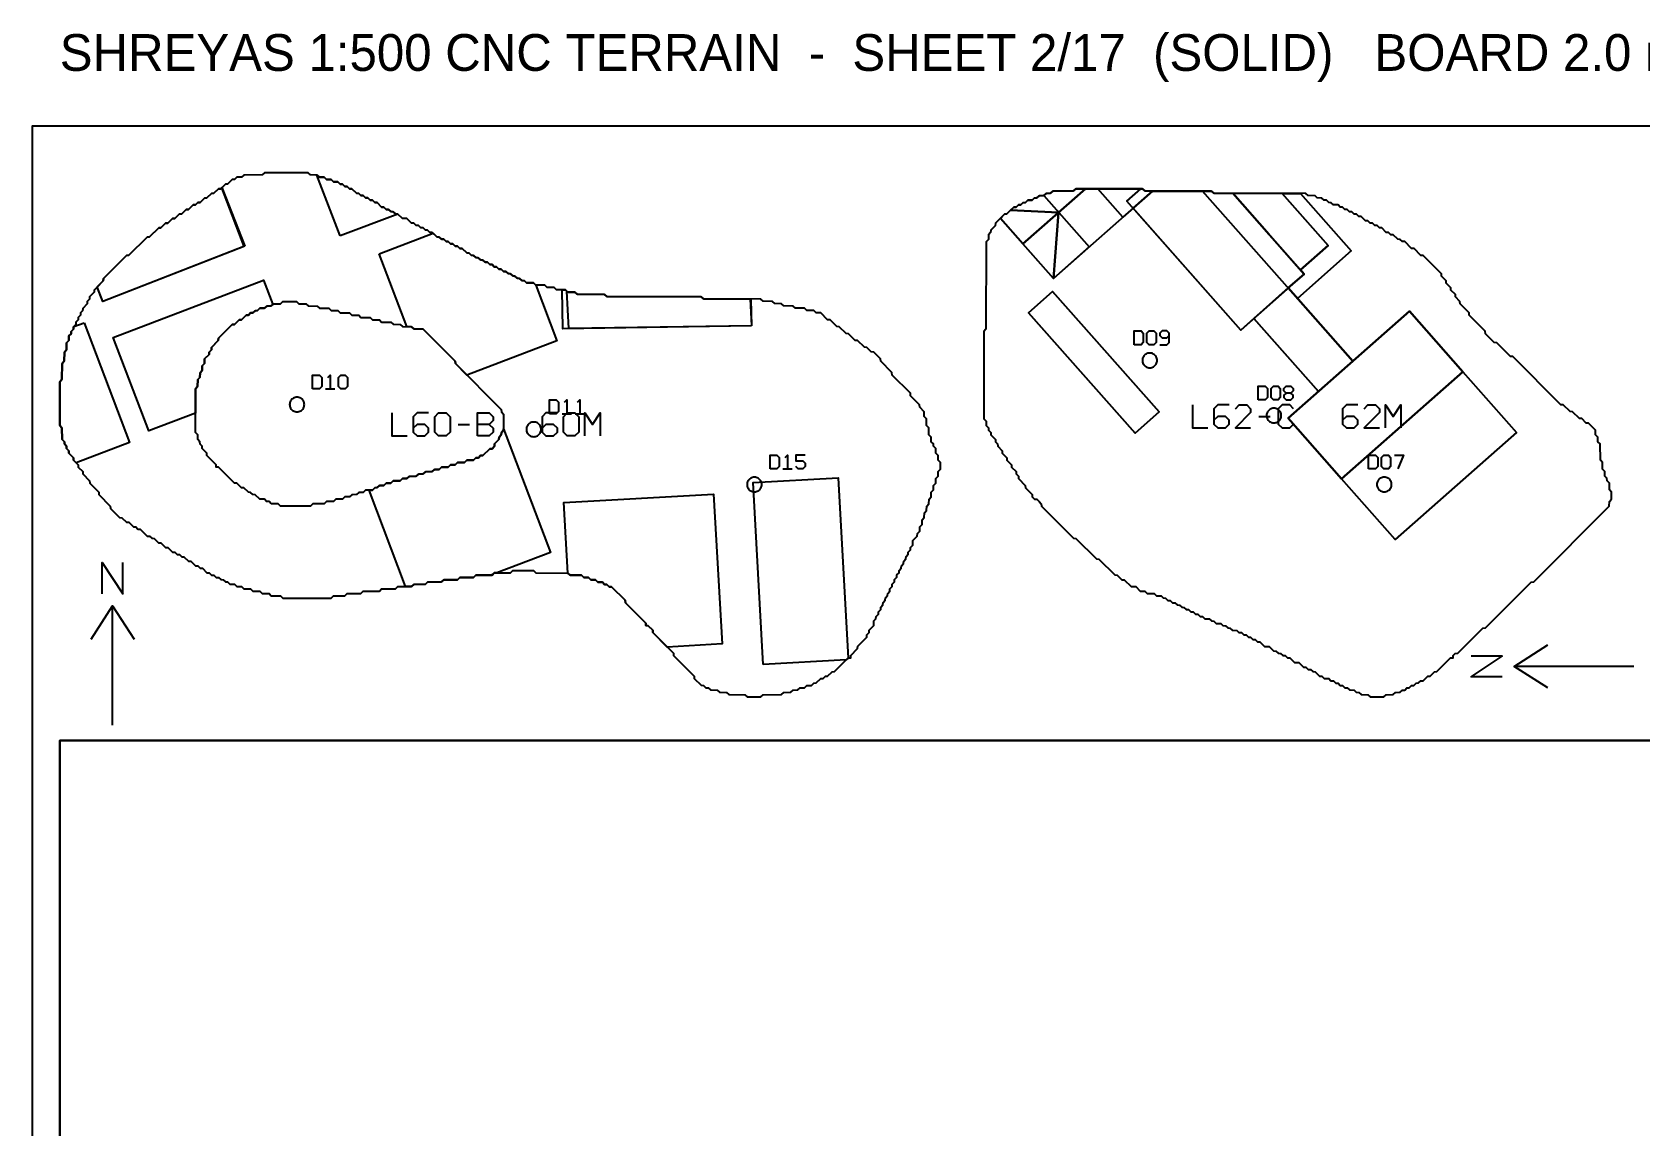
# Model space of a CAD drawing. Header units: millimetres. Extents: x 0 to 1219, y 0 to 1240.
# Drawn here: x 0 to 349.7, y 1001.7 to 1239.6 of the extents above; entities that cross this region are included whole.
import ezdxf

# ---------------------------------------------------------------- set-up
doc = ezdxf.new("R2010")
doc.units = ezdxf.units.MM
for name, color, linetype in [('CUT_DOWEL_3.2', 2, 'Continuous'), ('CUT_OUTER', 1, 'Continuous'), ('CUT_SOCKET_BLDG', 4, 'Continuous'), ('ENGRAVE_BLDG_BOX', 5, 'Continuous'), ('ENGRAVE_BLDG_FOOTPRINT', 8, 'Continuous'), ('ENGRAVE_NEXT', 3, 'Continuous'), ('ENGRAVE_NORTH', 2, 'Continuous'), ('ENGRAVE_TEXT', 2, 'Continuous'), ('NOTES', 7, 'Continuous'), ('SHEET_EDGE', 7, 'Continuous')]:
    doc.layers.add(name, color=color, linetype=linetype)

msp = doc.modelspace()

# ---------------------------------------------------------------- linework, layer by layer
at = {"layer": 'CUT_DOWEL_3.2'}
for points in [[(243.08, 1169.81), (242.87, 1169.79), (242.67, 1169.75), (242.47, 1169.69), (242.28, 1169.59), (242.11, 1169.48), (241.95, 1169.34), (241.81, 1169.18), (241.7, 1169.01), (241.6, 1168.82), (241.54, 1168.62), (241.49, 1168.42), (241.48, 1168.21), (241.49, 1168), (241.54, 1167.79), (241.6, 1167.59), (241.7, 1167.41), (241.81, 1167.23), (241.95, 1167.08), (242.11, 1166.94), (242.28, 1166.82), (242.47, 1166.73), (242.67, 1166.66), (242.87, 1166.62), (243.08, 1166.61), (243.29, 1166.62), (243.5, 1166.66), (243.69, 1166.73), (243.88, 1166.82), (244.06, 1166.94), (244.21, 1167.08), (244.35, 1167.23), (244.47, 1167.41), (244.56, 1167.59), (244.63, 1167.79), (244.67, 1168), (244.68, 1168.21), (244.67, 1168.42), (244.63, 1168.62), (244.56, 1168.82), (244.47, 1169.01), (244.35, 1169.18), (244.21, 1169.34), (244.06, 1169.48), (243.88, 1169.59), (243.69, 1169.69), (243.5, 1169.75), (243.29, 1169.79), (243.08, 1169.81)], [(59.21, 1158.61), (59.19, 1158.82), (59.15, 1159.02), (59.09, 1159.22), (58.99, 1159.41), (58.88, 1159.58), (58.74, 1159.74), (58.58, 1159.88), (58.41, 1159.99), (58.22, 1160.09), (58.02, 1160.15), (57.82, 1160.19), (57.61, 1160.21), (57.4, 1160.19), (57.19, 1160.15), (57, 1160.09), (56.81, 1159.99), (56.63, 1159.88), (56.48, 1159.74), (56.34, 1159.58), (56.22, 1159.41), (56.13, 1159.22), (56.06, 1159.02), (56.02, 1158.82), (56.01, 1158.61), (56.02, 1158.4), (56.06, 1158.19), (56.13, 1158), (56.22, 1157.81), (56.34, 1157.63), (56.48, 1157.48), (56.63, 1157.34), (56.81, 1157.22), (57, 1157.13), (57.19, 1157.06), (57.4, 1157.02), (57.61, 1157.01), (57.82, 1157.02), (58.02, 1157.06), (58.22, 1157.13), (58.41, 1157.22), (58.58, 1157.34), (58.74, 1157.48), (58.88, 1157.63), (58.99, 1157.81), (59.09, 1158), (59.15, 1158.19), (59.19, 1158.4), (59.21, 1158.61)], [(270.08, 1157.81), (269.87, 1157.79), (269.67, 1157.75), (269.47, 1157.69), (269.28, 1157.59), (269.11, 1157.48), (268.95, 1157.34), (268.81, 1157.18), (268.7, 1157.01), (268.6, 1156.82), (268.54, 1156.62), (268.49, 1156.42), (268.48, 1156.21), (268.49, 1156), (268.54, 1155.79), (268.6, 1155.59), (268.7, 1155.41), (268.81, 1155.23), (268.95, 1155.08), (269.11, 1154.94), (269.28, 1154.82), (269.47, 1154.73), (269.67, 1154.66), (269.87, 1154.62), (270.08, 1154.61), (270.29, 1154.62), (270.5, 1154.66), (270.69, 1154.73), (270.88, 1154.82), (271.06, 1154.94), (271.21, 1155.08), (271.35, 1155.23), (271.47, 1155.41), (271.56, 1155.59), (271.63, 1155.79), (271.67, 1156), (271.68, 1156.21), (271.67, 1156.42), (271.63, 1156.62), (271.56, 1156.82), (271.47, 1157.01), (271.35, 1157.18), (271.21, 1157.34), (271.06, 1157.48), (270.88, 1157.59), (270.69, 1157.69), (270.5, 1157.75), (270.29, 1157.79), (270.08, 1157.81)], [(110.7, 1153.2), (110.69, 1153.41), (110.65, 1153.62), (110.58, 1153.81), (110.49, 1154), (110.37, 1154.18), (110.23, 1154.33), (110.07, 1154.47), (109.9, 1154.59), (109.71, 1154.68), (109.51, 1154.75), (109.31, 1154.79), (109.1, 1154.8), (108.89, 1154.79), (108.69, 1154.75), (108.49, 1154.68), (108.3, 1154.59), (108.13, 1154.47), (107.97, 1154.33), (107.83, 1154.18), (107.71, 1154), (107.62, 1153.81), (107.55, 1153.62), (107.51, 1153.41), (107.5, 1153.2), (107.51, 1152.99), (107.55, 1152.79), (107.62, 1152.59), (107.71, 1152.4), (107.83, 1152.23), (107.97, 1152.07), (108.13, 1151.93), (108.3, 1151.82), (108.49, 1151.72), (108.69, 1151.66), (108.89, 1151.62), (109.1, 1151.6), (109.31, 1151.62), (109.51, 1151.66), (109.71, 1151.72), (109.9, 1151.82), (110.07, 1151.93), (110.23, 1152.07), (110.37, 1152.23), (110.49, 1152.4), (110.58, 1152.59), (110.65, 1152.79), (110.69, 1152.99), (110.7, 1153.2)], [(158.7, 1141.2), (158.69, 1141.41), (158.65, 1141.62), (158.58, 1141.81), (158.49, 1142), (158.37, 1142.18), (158.23, 1142.33), (158.07, 1142.47), (157.9, 1142.59), (157.71, 1142.68), (157.51, 1142.75), (157.31, 1142.79), (157.1, 1142.8), (156.89, 1142.79), (156.69, 1142.75), (156.49, 1142.68), (156.3, 1142.59), (156.13, 1142.47), (155.97, 1142.33), (155.83, 1142.18), (155.71, 1142), (155.62, 1141.81), (155.55, 1141.62), (155.51, 1141.41), (155.5, 1141.2), (155.51, 1140.99), (155.55, 1140.79), (155.62, 1140.59), (155.71, 1140.4), (155.83, 1140.23), (155.97, 1140.07), (156.13, 1139.93), (156.3, 1139.82), (156.49, 1139.72), (156.69, 1139.66), (156.89, 1139.62), (157.1, 1139.6), (157.31, 1139.62), (157.51, 1139.66), (157.71, 1139.72), (157.9, 1139.82), (158.07, 1139.93), (158.23, 1140.07), (158.37, 1140.23), (158.49, 1140.4), (158.58, 1140.59), (158.65, 1140.79), (158.69, 1140.99), (158.7, 1141.2)], [(294.08, 1142.81), (293.87, 1142.79), (293.67, 1142.75), (293.47, 1142.69), (293.28, 1142.59), (293.11, 1142.48), (292.95, 1142.34), (292.81, 1142.18), (292.7, 1142.01), (292.6, 1141.82), (292.54, 1141.62), (292.49, 1141.42), (292.48, 1141.21), (292.49, 1141), (292.54, 1140.79), (292.6, 1140.59), (292.7, 1140.41), (292.81, 1140.23), (292.95, 1140.08), (293.11, 1139.94), (293.28, 1139.82), (293.47, 1139.73), (293.67, 1139.66), (293.87, 1139.62), (294.08, 1139.61), (294.29, 1139.62), (294.5, 1139.66), (294.69, 1139.73), (294.88, 1139.82), (295.06, 1139.94), (295.21, 1140.08), (295.35, 1140.23), (295.47, 1140.41), (295.56, 1140.59), (295.63, 1140.79), (295.67, 1141), (295.68, 1141.21), (295.67, 1141.42), (295.63, 1141.62), (295.56, 1141.82), (295.47, 1142.01), (295.35, 1142.18), (295.21, 1142.34), (295.06, 1142.48), (294.88, 1142.59), (294.69, 1142.69), (294.5, 1142.75), (294.29, 1142.79), (294.08, 1142.81)]]:
    msp.add_lwpolyline(points, close=True, dxfattribs=at)
at = {"layer": 'CUT_OUTER'}
for points in [[(155.52, 1095), (158.52, 1095), (159.02, 1095.47), (163.02, 1095.5), (163.52, 1095.97), (165.02, 1096), (165.52, 1096.47), (166.52, 1096.5), (167.02, 1096.97), (168.02, 1097), (168.52, 1097.47), (169.52, 1097.5), (170.02, 1097.98), (170.56, 1098.02), (171.52, 1098.97), (172.02, 1098.99), (172.52, 1099.48), (173.02, 1099.49), (174.02, 1100.47), (174.52, 1100.49), (177.52, 1103.47), (178.05, 1103.52), (178.07, 1104.02), (179.55, 1105.52), (179.58, 1106.02), (181.52, 1107.98), (181.57, 1108.52), (182.05, 1109.02), (182.07, 1109.52), (183.05, 1110.52), (183.08, 1111.52), (183.52, 1111.97), (183.58, 1112.52), (184.06, 1113.02), (184.08, 1113.52), (184.56, 1114.02), (184.58, 1114.52), (185.06, 1115.02), (185.08, 1115.52), (185.56, 1116.02), (185.58, 1116.52), (186.06, 1117.02), (186.08, 1117.52), (186.56, 1118.02), (186.58, 1118.52), (187.06, 1119.02), (187.08, 1119.52), (187.56, 1120.02), (187.58, 1120.52), (188.05, 1121.02), (188.07, 1121.52), (188.55, 1122.02), (188.57, 1122.52), (189.05, 1123.02), (189.07, 1123.52), (189.55, 1124.02), (189.57, 1124.52), (190.05, 1125.02), (190.07, 1125.52), (190.55, 1126.02), (190.57, 1126.52), (191.05, 1127.02), (191.07, 1127.52), (191.55, 1128.02), (191.58, 1129.02), (192.52, 1129.98), (192.56, 1130.52), (193.05, 1131.02), (193.07, 1132.02), (193.55, 1132.52), (193.57, 1133.52), (194.05, 1134.02), (194.07, 1135.02), (194.55, 1135.52), (194.57, 1136.52), (195.05, 1137.02), (195.07, 1138.02), (195.54, 1138.52), (195.56, 1139.52), (196.04, 1140.02), (196.06, 1141.02), (196.54, 1141.52), (196.56, 1142.52), (197.04, 1143.02), (197.05, 1144.02), (197.54, 1144.52), (197.54, 1146.02), (197.05, 1146.52), (197.04, 1147.52), (196.56, 1148.02), (196.54, 1149.02), (196.06, 1149.52), (196.02, 1150.06), (195.56, 1150.52), (195.54, 1151.52), (195.06, 1152.02), (195.04, 1153.52), (194.56, 1154.02), (194.54, 1155.52), (194.05, 1156.02), (194.04, 1157.02), (193.05, 1158.02), (193.02, 1158.55), (191.06, 1160.52), (191.02, 1161.05), (187.06, 1165.02), (187.02, 1165.55), (184.56, 1168.02), (184.54, 1168.52), (183.05, 1170.02), (182.52, 1170.06), (181.52, 1171.04), (181.02, 1171.06), (179.55, 1172.52), (179.02, 1172.56), (177.55, 1174.02), (177.02, 1174.06), (175.55, 1175.52), (175.02, 1175.56), (173.55, 1177.02), (173.02, 1177.06), (171.52, 1178.54), (170.52, 1178.55), (170.02, 1179.04), (168.52, 1179.06), (168.02, 1179.54), (166.02, 1179.56), (165.52, 1180.04), (163.52, 1180.07), (163.02, 1180.54), (161.52, 1180.56), (161.02, 1181.04), (159.02, 1181.06), (158.52, 1181.54), (146.02, 1181.58), (145.52, 1182.05), (125.02, 1182.08), (124.52, 1182.55), (118.52, 1182.59), (118.02, 1183.05), (116.52, 1183.08), (116.02, 1183.55), (114.02, 1183.59), (113.52, 1184.05), (112.02, 1184.08), (111.52, 1184.55), (109.52, 1184.59), (109.02, 1185.06), (107.52, 1185.1), (107.1, 1185.52), (106.52, 1185.59), (106.02, 1186.06), (105.52, 1186.08), (105.02, 1186.56), (104.52, 1186.58), (104.02, 1187.06), (103.52, 1187.08), (103.02, 1187.56), (102.52, 1187.58), (102.02, 1188.06), (101.52, 1188.08), (101.02, 1188.56), (100.52, 1188.58), (100.02, 1189.05), (99.52, 1189.07), (99.02, 1189.55), (98.52, 1189.57), (98.02, 1190.05), (97.52, 1190.07), (97.02, 1190.55), (96.52, 1190.57), (96.02, 1191.05), (95.52, 1191.07), (95.02, 1191.56), (94.52, 1191.58), (93.52, 1192.55), (93.02, 1192.57), (92.52, 1193.05), (92.02, 1193.07), (91.52, 1193.55), (91.02, 1193.57), (90.52, 1194.05), (90.02, 1194.07), (89.52, 1194.55), (89.02, 1194.57), (88.52, 1195.05), (88.02, 1195.07), (87.02, 1196.05), (86.52, 1196.07), (86.02, 1196.55), (85.52, 1196.57), (85.02, 1197.05), (84.52, 1197.07), (84.02, 1197.55), (83.52, 1197.57), (83.02, 1198.05), (82.52, 1198.07), (81.52, 1199.05), (80.52, 1199.08), (79.52, 1200.05), (79.02, 1200.07), (78.52, 1200.55), (78.02, 1200.57), (77.52, 1201.05), (77.02, 1201.07), (76.52, 1201.55), (76.02, 1201.57), (75.02, 1202.55), (74.52, 1202.56), (74.02, 1203.05), (73.52, 1203.07), (73.02, 1203.55), (72.52, 1203.57), (72.02, 1204.05), (71.52, 1204.07), (71.02, 1204.55), (70.52, 1204.57), (69.52, 1205.55), (69.02, 1205.56), (68.52, 1206.05), (68.02, 1206.06), (67.52, 1206.54), (67.02, 1206.56), (66.52, 1207.04), (65.52, 1207.06), (65.02, 1207.54), (64.02, 1207.56), (63.52, 1208.04), (62.52, 1208.06), (62.02, 1208.54), (60.52, 1208.56), (60.02, 1209.04), (50.52, 1209.04), (50.02, 1208.56), (46.02, 1208.54), (45.52, 1208.06), (44.52, 1208.04), (44.02, 1207.55), (43.52, 1207.54), (42.52, 1206.56), (42.02, 1206.55), (41.02, 1205.56), (40.52, 1205.55), (39.52, 1204.57), (39.02, 1204.55), (38.02, 1203.57), (37.48, 1203.52), (36.52, 1202.57), (36.02, 1202.55), (35.52, 1202.07), (35.02, 1202.05), (34.02, 1201.07), (33.52, 1201.05), (32.52, 1200.07), (31.98, 1200.02), (31.02, 1199.07), (30.52, 1199.05), (29.52, 1198.07), (29.02, 1198.05), (28.02, 1197.07), (27.52, 1197.05), (25.52, 1195.07), (24.99, 1195.02), (21.02, 1191.07), (20.49, 1191.02), (15.52, 1186.05), (15.48, 1185.52), (13.5, 1183.52), (13.48, 1183.02), (12.5, 1182.02), (12.48, 1181.52), (12, 1181.02), (11.98, 1180.52), (11, 1179.52), (10.98, 1179.02), (10.5, 1178.52), (10.48, 1178.02), (10.02, 1177.56), (9.98, 1177.02), (9.5, 1176.52), (9.48, 1176.02), (9, 1175.52), (8.98, 1175.02), (8.5, 1174.52), (8.49, 1174.02), (8, 1173.52), (7.98, 1172.52), (7.5, 1172.02), (7.48, 1170.52), (7, 1170.02), (6.98, 1168.02), (6.5, 1167.52), (6.48, 1164.02), (6, 1163.52), (6, 1159.02), (6.01, 1154.02), (6.49, 1153.52), (6.51, 1151.02), (7, 1150.52), (7, 1150.02), (7.49, 1149.52), (7.5, 1149.02), (7.99, 1148.52), (8, 1148.02), (8.99, 1147.02), (9, 1146.52), (9.99, 1145.52), (10.02, 1144.99), (10.99, 1144.02), (11, 1143.52), (12.49, 1142.02), (12.52, 1141.5), (14.49, 1139.52), (14.52, 1139), (16.99, 1136.52), (17.02, 1136), (19, 1134.02), (19.52, 1133.99), (20.52, 1133), (21.02, 1132.99), (22.02, 1132), (22.52, 1131.99), (23.02, 1131.5), (23.52, 1131.49), (25.02, 1130), (25.52, 1129.99), (26.02, 1129.5), (26.52, 1129.49), (27.5, 1128.52), (28.02, 1128.49), (29.02, 1127.5), (29.52, 1127.49), (30.52, 1126.5), (31.02, 1126.49), (31.52, 1126), (32.02, 1125.99), (32.52, 1125.5), (33.02, 1125.49), (34, 1124.52), (34.52, 1124.49), (35.52, 1123.5), (36.02, 1123.49), (36.52, 1123), (37.02, 1122.99), (38.02, 1122.01), (38.52, 1121.99), (39.02, 1121.5), (39.52, 1121.49), (40.02, 1121), (40.52, 1120.99), (41.02, 1120.51), (41.52, 1120.5), (42.02, 1120.01), (42.52, 1120), (43.02, 1119.51), (44.02, 1119.49), (44.52, 1119.01), (45.52, 1118.99), (46.02, 1118.51), (47.52, 1118.49), (48.02, 1118.01), (49.52, 1117.99), (50.02, 1117.51), (51.52, 1117.49), (52.02, 1117.01), (54.02, 1116.99), (54.52, 1116.51), (65.02, 1116.51), (65.52, 1116.99), (68.02, 1117.01), (68.52, 1117.49), (71.52, 1117.5), (72.02, 1117.99), (75.52, 1118), (76.02, 1118.49), (79.02, 1118.5), (79.52, 1118.98), (82.52, 1119), (83.02, 1119.48), (85.52, 1119.5), (86.02, 1119.98), (89.02, 1120), (89.52, 1120.48), (92.52, 1120.5), (93.02, 1120.98), (96.02, 1121), (96.52, 1121.48), (100.02, 1121.5), (100.52, 1121.97), (104.02, 1122), (104.52, 1122.47), (109.02, 1122.46), (109.52, 1122), (116.52, 1121.95), (117.02, 1121.49), (119.52, 1121.45), (120.02, 1120.98), (121.02, 1120.95), (121.52, 1120.48), (122.52, 1120.45), (123.02, 1119.98), (124.02, 1119.94), (124.52, 1119.47), (125.02, 1119.44), (125.52, 1118.97), (126.02, 1118.93), (128.95, 1116.02), (129.02, 1115.48), (133.47, 1111.02), (133.49, 1110.52), (134.02, 1110.47), (134.97, 1109.52), (135.02, 1108.98), (139.48, 1104.52), (139.52, 1103.99), (143.98, 1099.52), (144, 1099.02), (145.5, 1097.52), (146.02, 1097.49), (146.52, 1097), (147.02, 1096.99), (147.52, 1096.51), (149.02, 1096.49), (149.52, 1096), (151.02, 1095.98), (151.52, 1095.5), (155.02, 1095.48), (155.52, 1095)], [(343.55, 1138.02), (343.55, 1139.52), (343.08, 1140.02), (343.06, 1141.52), (342.58, 1142.02), (342.53, 1142.57), (342.08, 1143.02), (342.06, 1144.02), (341.59, 1144.52), (341.56, 1146.02), (341.09, 1146.52), (341.05, 1150.02), (340.57, 1150.52), (340.55, 1151.52), (340.07, 1152.02), (340.03, 1153.04), (338.53, 1154.54), (338.03, 1154.55), (337.03, 1155.54), (336.53, 1155.56), (335.03, 1157.04), (334.53, 1157.06), (333.03, 1158.55), (332.53, 1158.57), (322.07, 1169.02), (321.53, 1169.07), (318.57, 1172.02), (318.03, 1172.07), (316.09, 1174.02), (316.03, 1174.55), (312.58, 1178.02), (312.53, 1178.55), (310.58, 1180.52), (310.56, 1181.02), (309.58, 1182.02), (309.56, 1182.52), (308.58, 1183.52), (308.56, 1184.02), (307.57, 1185.02), (307.56, 1185.52), (306.57, 1186.52), (306.53, 1187.04), (302.56, 1191.02), (302.03, 1191.05), (300.56, 1192.52), (300.03, 1192.55), (298.53, 1194.04), (298.03, 1194.05), (297.53, 1194.54), (297.03, 1194.55), (296.06, 1195.52), (295.53, 1195.55), (295.03, 1196.04), (294.53, 1196.05), (293.53, 1197.04), (293.03, 1197.05), (292.53, 1197.54), (292.03, 1197.55), (291.53, 1198.04), (291.03, 1198.05), (290.53, 1198.54), (290.03, 1198.55), (289.03, 1199.54), (288.53, 1199.55), (288.03, 1200.04), (287.53, 1200.05), (287.03, 1200.54), (286.53, 1200.55), (286.03, 1201.04), (285.53, 1201.05), (285.03, 1201.54), (284.53, 1201.55), (284.03, 1202.03), (283.03, 1202.05), (282.57, 1202.52), (282.03, 1202.55), (281.53, 1203.04), (281.03, 1203.05), (280.53, 1203.53), (279.53, 1203.55), (279.03, 1204.03), (277.53, 1204.05), (277.03, 1204.53), (257.03, 1204.56), (256.53, 1205.04), (242.03, 1205.07), (241.53, 1205.54), (227.03, 1205.54), (226.53, 1205.07), (222.03, 1205.04), (221.53, 1204.57), (220.53, 1204.54), (220.03, 1204.07), (219.03, 1204.04), (218.53, 1203.57), (217.97, 1203.52), (217.53, 1203.08), (216.53, 1203.05), (216.03, 1202.57), (215.48, 1202.52), (215.03, 1202.07), (214.53, 1202.05), (214.03, 1201.57), (213.53, 1201.55), (212.03, 1200.08), (211.49, 1200.02), (209.53, 1198.06), (209.47, 1197.52), (208.53, 1196.56), (208.48, 1196.02), (208, 1195.52), (207.98, 1194.52), (207.5, 1194.02), (207.46, 1175.02), (207, 1174.52), (207.02, 1155.52), (207.5, 1155.02), (207.52, 1154.02), (208.01, 1153.52), (208.02, 1153.02), (208.5, 1152.52), (208.53, 1151.99), (209.5, 1151.02), (209.51, 1150.52), (210, 1150.02), (210.02, 1149.52), (211, 1148.52), (211.01, 1148.02), (212, 1147.02), (212.01, 1146.52), (213, 1145.52), (213.03, 1144.99), (214, 1144.02), (214.01, 1143.52), (214.51, 1143.02), (214.52, 1142.52), (216, 1141.02), (216.03, 1140.5), (217.5, 1139.02), (217.52, 1138.52), (218.03, 1138), (218.53, 1137.99), (219, 1137.52), (219.5, 1137.02), (219.53, 1136.5), (226.51, 1129.52), (227.03, 1129.49), (231.51, 1125.02), (232.03, 1124.99), (235.51, 1121.52), (236.03, 1121.49), (237.03, 1120.5), (237.53, 1120.49), (239.03, 1119), (240.03, 1118.98), (241.03, 1118), (242.03, 1117.99), (242.53, 1117.5), (244.03, 1117.48), (244.53, 1117), (245.53, 1116.98), (245.99, 1116.52), (246.53, 1116.48), (247.03, 1115.99), (247.53, 1115.98), (248.03, 1115.49), (248.53, 1115.48), (249.03, 1114.99), (249.53, 1114.98), (250.03, 1114.49), (250.53, 1114.48), (251.03, 1113.99), (251.53, 1113.98), (252.03, 1113.49), (252.53, 1113.48), (253.03, 1112.99), (253.53, 1112.98), (254.03, 1112.49), (254.53, 1112.48), (255.03, 1111.99), (256.03, 1111.97), (256.49, 1111.52), (257.03, 1111.48), (257.53, 1110.99), (258.53, 1110.97), (258.99, 1110.52), (259.53, 1110.47), (260.03, 1109.99), (260.53, 1109.97), (261.03, 1109.49), (262.03, 1109.47), (262.48, 1109.02), (263.03, 1108.97), (263.53, 1108.49), (264.03, 1108.47), (264.53, 1107.99), (265.03, 1107.97), (265.53, 1107.49), (266.03, 1107.47), (266.53, 1106.99), (267.03, 1106.97), (268.03, 1105.99), (269.03, 1105.96), (270.03, 1104.99), (270.53, 1104.97), (271.03, 1104.49), (271.53, 1104.47), (272.03, 1103.99), (272.53, 1103.97), (273.03, 1103.49), (273.53, 1103.47), (274.53, 1102.49), (275.53, 1102.46), (276.53, 1101.49), (277.03, 1101.47), (277.53, 1100.99), (278.03, 1100.97), (278.53, 1100.49), (279.03, 1100.47), (280.03, 1099.49), (280.53, 1099.48), (281.03, 1098.99), (282.03, 1098.97), (282.49, 1098.52), (283.03, 1098.47), (283.53, 1097.99), (284.03, 1097.98), (284.53, 1097.49), (285.03, 1097.48), (285.53, 1096.99), (286.03, 1096.98), (286.53, 1096.5), (287.53, 1096.48), (287.99, 1096.02), (288.53, 1095.98), (289.03, 1095.5), (290.53, 1095.48), (291.03, 1095), (294.03, 1095), (294.53, 1095.48), (296.03, 1095.5), (296.53, 1095.98), (297.53, 1096), (298.03, 1096.48), (298.53, 1096.49), (299.03, 1096.98), (299.53, 1096.99), (300.03, 1097.48), (300.53, 1097.49), (301.03, 1097.98), (301.57, 1098.02), (302.03, 1098.48), (302.53, 1098.49), (303.53, 1099.47), (304.07, 1099.52), (305.03, 1100.47), (305.53, 1100.49), (308.53, 1103.46), (309.07, 1103.52), (309.1, 1104.02), (309.53, 1104.45), (310.08, 1104.52), (315.53, 1109.95), (316.08, 1110.02), (326.03, 1119.94), (326.59, 1120.02), (343.03, 1136.48), (343.07, 1137.52), (343.55, 1138.02)], [(6, 6), (1205.5, 6), (1205.5, 1085.5), (6, 1085.51), (6, 6)]]:
    msp.add_lwpolyline(points, close=True, dxfattribs=at)
at = {"layer": 'CUT_SOCKET_BLDG'}
for points in [[(245.13, 1157), (221.96, 1183.22), (216.71, 1178.59), (239.89, 1152.36), (245.13, 1157)], [(287.25, 1168.06), (273.22, 1183.96), (265.72, 1177.34), (279.75, 1161.45), (287.25, 1168.06)], [(299.55, 1178.92), (273.16, 1155.62), (284.8, 1142.43), (311.19, 1165.72), (299.55, 1178.92)]]:
    msp.add_lwpolyline(points, close=True, dxfattribs=at)
at = {"layer": 'ENGRAVE_BLDG_BOX'}
for points in [[(66.97, 1195.29), (61.95, 1208.54), (62.02, 1208.54), (62.52, 1208.06), (63.52, 1208.04), (64.02, 1207.56), (65.02, 1207.54), (65.52, 1207.06), (66.52, 1207.04), (67.02, 1206.56), (67.52, 1206.54), (68.02, 1206.06), (68.52, 1206.05), (69.02, 1205.56), (69.52, 1205.55), (70.52, 1204.57), (71.02, 1204.55), (71.52, 1204.07), (72.02, 1204.05), (72.52, 1203.57), (73.02, 1203.55), (73.52, 1203.07), (74.02, 1203.05), (74.52, 1202.56), (75.02, 1202.55), (76.02, 1201.57), (76.52, 1201.55), (77.02, 1201.07), (77.52, 1201.05), (78.02, 1200.57), (78.52, 1200.55), (79.02, 1200.07), (79.52, 1200.05), (79.53, 1200.05), (66.97, 1195.29)], [(46.25, 1193.08), (15.37, 1181), (14.13, 1184.16), (15.48, 1185.52), (15.52, 1186.05), (20.49, 1191.02), (21.02, 1191.07), (24.99, 1195.02), (25.52, 1195.07), (27.52, 1197.05), (28.02, 1197.07), (29.02, 1198.05), (29.52, 1198.07), (30.52, 1199.05), (31.02, 1199.07), (31.98, 1200.02), (32.52, 1200.07), (33.52, 1201.05), (34.02, 1201.07), (35.02, 1202.05), (35.52, 1202.07), (36.02, 1202.55), (36.52, 1202.57), (37.48, 1203.52), (38.02, 1203.57), (39.02, 1204.55), (39.52, 1204.57), (40.52, 1205.55), (41.02, 1205.56), (41.27, 1205.81), (46.25, 1193.08)], [(215.51, 1193.54), (210.59, 1199.11), (211.49, 1200.02), (212.03, 1200.08), (213.53, 1201.55), (214.03, 1201.57), (214.53, 1202.05), (215.03, 1202.07), (215.48, 1202.52), (216.03, 1202.57), (216.53, 1203.05), (217.53, 1203.08), (217.97, 1203.52), (218.53, 1203.57), (219.03, 1204.04), (220.03, 1204.07), (220.53, 1204.54), (221.53, 1204.57), (222.03, 1205.04), (226.53, 1205.07), (227.03, 1205.54), (229.09, 1205.54), (215.51, 1193.54)], [(229.89, 1192.9), (222.13, 1186.05), (210.59, 1199.11), (211.49, 1200.02), (212.03, 1200.08), (213.53, 1201.55), (214.03, 1201.57), (214.53, 1202.05), (215.03, 1202.07), (215.48, 1202.52), (216.03, 1202.57), (216.53, 1203.05), (217.53, 1203.08), (217.97, 1203.52), (218.53, 1203.57), (219.03, 1204.04), (220.02, 1204.07), (229.89, 1192.9)], [(222.13, 1186.05), (215.51, 1193.54), (229.09, 1205.54), (241.53, 1205.54), (242.03, 1205.07), (243.65, 1205.06), (222.13, 1186.05)], [(237.23, 1199.39), (231.8, 1205.54), (241.53, 1205.54), (242.03, 1205.07), (243.65, 1205.06), (237.23, 1199.39)], [(276.67, 1187), (262.88, 1174.82), (238.12, 1202.84), (241.17, 1205.54), (241.53, 1205.54), (242.03, 1205.07), (256.53, 1205.04), (257.03, 1204.56), (261.16, 1204.56), (276.67, 1187)], [(286.9, 1192.04), (275.21, 1181.71), (254.59, 1205.04), (256.53, 1205.04), (257.03, 1204.56), (275.86, 1204.53), (286.9, 1192.04)], [(281.87, 1193.2), (275.87, 1187.9), (261.16, 1204.56), (271.85, 1204.54), (281.87, 1193.2)], [(75.5, 1191.42), (87.22, 1195.86), (88.02, 1195.07), (88.52, 1195.05), (89.02, 1194.57), (89.52, 1194.55), (90.02, 1194.07), (90.52, 1194.05), (91.02, 1193.57), (91.52, 1193.55), (92.02, 1193.07), (92.52, 1193.05), (93.02, 1192.57), (93.52, 1192.55), (94.52, 1191.58), (95.02, 1191.56), (95.52, 1191.07), (96.02, 1191.05), (96.52, 1190.57), (97.02, 1190.55), (97.52, 1190.07), (98.02, 1190.05), (98.52, 1189.57), (99.02, 1189.55), (99.52, 1189.07), (100.02, 1189.05), (100.52, 1188.58), (101.02, 1188.56), (101.52, 1188.08), (102.02, 1188.06), (102.52, 1187.58), (103.02, 1187.56), (103.52, 1187.08), (104.02, 1187.06), (104.52, 1186.58), (105.02, 1186.56), (105.52, 1186.08), (106.02, 1186.06), (106.52, 1185.59), (107.1, 1185.52), (107.52, 1185.1), (109.02, 1185.06), (109.52, 1184.59), (109.54, 1184.59), (114.14, 1172.43), (94.56, 1165.02), (92.06, 1167.52), (92.02, 1168.05), (85.02, 1175.03), (83.02, 1175.05), (82.52, 1175.54), (81.51, 1175.55), (75.5, 1191.42)], [(25.35, 1152.85), (17.59, 1173.22), (50.34, 1185.69), (52.36, 1180.38), (52.02, 1180.05), (51.02, 1180.04), (50.52, 1179.55), (49.52, 1179.54), (49.02, 1179.05), (48.49, 1179.02), (48.02, 1178.55), (47.52, 1178.54), (47.02, 1178.05), (46.52, 1178.04), (45.52, 1177.05), (45, 1177.02), (44.02, 1176.05), (43.5, 1176.02), (40.52, 1173.05), (40.49, 1172.52), (39, 1171.02), (38.99, 1170.52), (38.5, 1170.02), (38.49, 1169.52), (37.51, 1168.52), (37.49, 1167.52), (37.01, 1167.02), (36.99, 1166.02), (36.51, 1165.52), (36.49, 1164.52), (36.01, 1164.02), (35.99, 1162.52), (35.51, 1162.02), (35.51, 1156.72), (25.35, 1152.85)], [(156.44, 1175.75), (115.44, 1175.1), (115.3, 1183.56), (116.02, 1183.55), (116.52, 1183.08), (118.02, 1183.05), (118.52, 1182.59), (124.52, 1182.55), (125.02, 1182.08), (145.52, 1182.05), (146.02, 1181.58), (156.34, 1181.55), (156.44, 1175.75)], [(239.89, 1152.36), (216.71, 1178.59), (221.96, 1183.22), (245.13, 1157), (239.89, 1152.36)], [(279.75, 1161.45), (265.72, 1177.34), (273.22, 1183.96), (287.25, 1168.06), (279.75, 1161.45)], [(311.19, 1165.72), (284.8, 1142.43), (273.16, 1155.62), (299.55, 1178.92), (311.19, 1165.72)], [(11.28, 1176.41), (21.16, 1150.34), (9.57, 1145.95), (9, 1146.52), (8.99, 1147.02), (8, 1148.02), (7.99, 1148.52), (7.5, 1149.02), (7.49, 1149.52), (7, 1150.02), (7, 1150.52), (6.51, 1151.02), (6.49, 1153.52), (6.01, 1154.02), (6, 1159.02), (6, 1163.52), (6.48, 1164.02), (6.5, 1167.52), (6.98, 1168.02), (7, 1170.02), (7.48, 1170.52), (7.5, 1172.02), (7.98, 1172.52), (8, 1173.52), (8.49, 1174.02), (8.5, 1174.52), (8.98, 1175.02), (9, 1175.52), (9.04, 1175.56), (11.28, 1176.41)], [(322.84, 1152.53), (296.45, 1129.23), (284.8, 1142.43), (311.19, 1165.72), (322.84, 1152.53)], [(99.82, 1121.5), (96.52, 1121.48), (96.02, 1121), (93.02, 1120.98), (92.52, 1120.5), (89.52, 1120.48), (89.02, 1120), (86.02, 1119.98), (85.52, 1119.5), (83.02, 1119.48), (82.52, 1119), (81.24, 1119), (73.29, 1139.99), (74.02, 1140), (74.52, 1140.49), (75.06, 1140.52), (75.52, 1140.98), (76.52, 1141), (77.02, 1141.48), (78.02, 1141.5), (78.52, 1141.98), (80.02, 1142), (80.52, 1142.48), (81.52, 1142.5), (82.02, 1142.98), (83.52, 1143), (84.02, 1143.48), (85.02, 1143.5), (85.52, 1143.98), (87.02, 1144), (87.52, 1144.48), (88.52, 1144.5), (89.02, 1144.98), (90.52, 1145), (91.02, 1145.48), (92.02, 1145.5), (92.52, 1145.98), (94.02, 1146), (94.52, 1146.49), (96.02, 1146.51), (96.52, 1146.99), (97.05, 1147.02), (97.52, 1147.49), (98.02, 1147.5), (99.52, 1148.99), (100.02, 1149), (100.54, 1149.52), (100.55, 1150.02), (101.54, 1151.02), (101.55, 1151.52), (102.02, 1152), (102.05, 1152.52), (102.54, 1153.02), (102.54, 1153.31), (112.73, 1126.38), (101.09, 1121.98), (100.52, 1121.97), (100.15, 1121.62), (99.82, 1121.5)], [(159.03, 1102.03), (156.83, 1141.66), (175.31, 1142.69), (177.49, 1103.44), (177.08, 1103.04), (159.03, 1102.03)], [(115.62, 1137.31), (148.23, 1139.12), (150.05, 1106.51), (138.15, 1105.85), (135.02, 1108.98), (134.97, 1109.52), (134.02, 1110.47), (133.49, 1110.52), (133.47, 1111.02), (129.02, 1115.48), (128.95, 1116.02), (126.02, 1118.93), (125.52, 1118.97), (125.02, 1119.44), (124.52, 1119.47), (124.02, 1119.94), (123.02, 1119.98), (122.52, 1120.45), (121.52, 1120.48), (121.02, 1120.95), (120.02, 1120.98), (119.52, 1121.45), (117.02, 1121.49), (116.52, 1121.95), (116.48, 1121.95), (115.62, 1137.31)]]:
    msp.add_lwpolyline(points, close=True, dxfattribs=at)
at = {"layer": 'ENGRAVE_BLDG_FOOTPRINT'}
for points in [[(66.97, 1195.29), (61.95, 1208.54), (62.02, 1208.54), (62.52, 1208.06), (63.52, 1208.04), (64.02, 1207.56), (65.02, 1207.54), (65.52, 1207.06), (66.52, 1207.04), (67.02, 1206.56), (67.52, 1206.54), (68.02, 1206.06), (68.52, 1206.05), (69.02, 1205.56), (69.52, 1205.55), (70.52, 1204.57), (71.02, 1204.55), (71.52, 1204.07), (72.02, 1204.05), (72.52, 1203.57), (73.02, 1203.55), (73.52, 1203.07), (74.02, 1203.05), (74.52, 1202.56), (75.02, 1202.55), (76.02, 1201.57), (76.52, 1201.55), (77.02, 1201.07), (77.52, 1201.05), (78.02, 1200.57), (78.52, 1200.55), (79.02, 1200.07), (79.52, 1200.05), (79.53, 1200.05), (66.97, 1195.29)], [(46.01, 1192.99), (15.37, 1181), (14.16, 1184.19), (15.48, 1185.52), (15.52, 1186.05), (20.49, 1191.02), (21.02, 1191.07), (24.99, 1195.02), (25.52, 1195.07), (27.52, 1197.05), (28.02, 1197.07), (29.02, 1198.05), (29.52, 1198.07), (30.52, 1199.05), (31.02, 1199.07), (31.98, 1200.02), (32.52, 1200.07), (33.52, 1201.05), (34.02, 1201.07), (35.02, 1202.05), (35.52, 1202.07), (36.02, 1202.55), (36.52, 1202.57), (37.48, 1203.52), (38.02, 1203.57), (39.02, 1204.55), (39.52, 1204.57), (40.52, 1205.55), (41.02, 1205.56), (41.19, 1205.73), (46.01, 1192.99)], [(223.27, 1200.39), (212.83, 1200.86), (213.53, 1201.55), (214.03, 1201.57), (214.53, 1202.05), (215.03, 1202.07), (215.48, 1202.52), (216.03, 1202.57), (216.53, 1203.05), (217.53, 1203.08), (217.97, 1203.52), (218.53, 1203.57), (219.03, 1204.04), (220.03, 1204.07), (220.53, 1204.54), (221.53, 1204.57), (222.03, 1205.04), (226.53, 1205.07), (227.03, 1205.54), (229.09, 1205.54), (223.27, 1200.39)], [(222.13, 1186.05), (223.27, 1200.39), (229.09, 1205.54), (241.53, 1205.54), (242.03, 1205.07), (243.65, 1205.06), (222.13, 1186.05)], [(269.05, 1195.62), (276.67, 1187), (273.22, 1183.96), (265.73, 1177.34), (262.88, 1174.82), (239.44, 1201.34), (243.65, 1205.06), (256.53, 1205.04), (257.03, 1204.56), (261.16, 1204.56), (269.05, 1195.62)], [(281.87, 1193.2), (275.87, 1187.9), (269.05, 1195.62), (261.16, 1204.56), (271.85, 1204.54), (281.87, 1193.2)], [(273.22, 1183.96), (276.67, 1187), (275.87, 1187.9), (281.87, 1193.2), (271.85, 1204.54), (275.86, 1204.53), (286.9, 1192.04), (275.21, 1181.71), (275.21, 1181.71), (273.22, 1183.96)], [(223.27, 1200.39), (222.13, 1186.05), (210.59, 1199.11), (211.49, 1200.02), (212.03, 1200.08), (212.83, 1200.86), (223.27, 1200.39)], [(75.5, 1191.42), (87.22, 1195.86), (88.02, 1195.07), (88.52, 1195.05), (89.02, 1194.57), (89.52, 1194.55), (90.02, 1194.07), (90.52, 1194.05), (91.02, 1193.57), (91.52, 1193.55), (92.02, 1193.07), (92.52, 1193.05), (93.02, 1192.57), (93.52, 1192.55), (94.52, 1191.58), (95.02, 1191.56), (95.52, 1191.07), (96.02, 1191.05), (96.52, 1190.57), (97.02, 1190.55), (97.52, 1190.07), (98.02, 1190.05), (98.52, 1189.57), (99.02, 1189.55), (99.52, 1189.07), (100.02, 1189.05), (100.52, 1188.58), (101.02, 1188.56), (101.52, 1188.08), (102.02, 1188.06), (102.52, 1187.58), (103.02, 1187.56), (103.52, 1187.08), (104.02, 1187.06), (104.52, 1186.58), (105.02, 1186.56), (105.52, 1186.08), (106.02, 1186.06), (106.52, 1185.59), (107.1, 1185.52), (107.52, 1185.1), (109.02, 1185.06), (109.52, 1184.59), (109.54, 1184.59), (114.14, 1172.43), (94.56, 1165.02), (92.06, 1167.52), (92.02, 1168.05), (85.02, 1175.03), (83.02, 1175.05), (82.52, 1175.54), (81.51, 1175.55), (75.5, 1191.42)], [(50.34, 1185.69), (52.36, 1180.38), (52.02, 1180.05), (51.02, 1180.04), (50.52, 1179.55), (49.52, 1179.54), (49.02, 1179.05), (48.49, 1179.02), (48.02, 1178.55), (47.52, 1178.54), (47.02, 1178.05), (46.52, 1178.04), (45.52, 1177.05), (45, 1177.02), (44.02, 1176.05), (43.5, 1176.02), (40.52, 1173.05), (40.49, 1172.52), (39, 1171.02), (38.99, 1170.52), (38.5, 1170.02), (38.49, 1169.52), (37.51, 1168.52), (37.49, 1167.52), (37.01, 1167.02), (36.99, 1166.02), (36.51, 1165.52), (36.49, 1164.52), (36.01, 1164.02), (35.99, 1162.52), (35.51, 1162.02), (35.51, 1156.72), (25.35, 1152.85), (17.59, 1173.22), (50.34, 1185.69)], [(156.44, 1175.75), (116.74, 1175.12), (116.29, 1183.3), (116.52, 1183.08), (118.02, 1183.05), (118.52, 1182.59), (124.52, 1182.55), (125.02, 1182.08), (145.52, 1182.05), (146.02, 1181.58), (156.18, 1181.55), (156.44, 1175.75)], [(239.89, 1152.36), (216.71, 1178.59), (221.96, 1183.22), (245.13, 1157), (239.89, 1152.36)], [(279.75, 1161.45), (265.73, 1177.34), (273.22, 1183.96), (287.25, 1168.06), (279.75, 1161.45)], [(311.19, 1165.72), (284.8, 1142.43), (273.16, 1155.62), (299.55, 1178.92), (311.19, 1165.72)], [(11.28, 1176.41), (21.16, 1150.34), (9.57, 1145.95), (9, 1146.52), (8.99, 1147.02), (8, 1148.02), (7.99, 1148.52), (7.5, 1149.02), (7.49, 1149.52), (7, 1150.02), (7, 1150.52), (6.51, 1151.02), (6.49, 1153.52), (6.01, 1154.02), (6, 1159.02), (6, 1163.52), (6.48, 1164.02), (6.5, 1167.52), (6.98, 1168.02), (7, 1170.02), (7.48, 1170.52), (7.5, 1172.02), (7.98, 1172.52), (8, 1173.52), (8.49, 1174.02), (8.5, 1174.52), (8.98, 1175.02), (9, 1175.52), (9.04, 1175.56), (11.28, 1176.41)], [(296.45, 1129.23), (284.8, 1142.43), (311.19, 1165.72), (322.84, 1152.53), (296.45, 1129.23)], [(112.73, 1126.38), (101.09, 1121.98), (100.52, 1121.97), (100.15, 1121.62), (99.82, 1121.5), (96.52, 1121.48), (96.02, 1121), (93.02, 1120.98), (92.52, 1120.5), (89.52, 1120.48), (89.02, 1120), (86.02, 1119.98), (85.52, 1119.5), (83.02, 1119.48), (82.52, 1119), (81.24, 1119), (73.29, 1139.99), (74.02, 1140), (74.52, 1140.49), (75.06, 1140.52), (75.52, 1140.98), (76.52, 1141), (77.02, 1141.48), (78.02, 1141.5), (78.52, 1141.98), (80.02, 1142), (80.52, 1142.48), (81.52, 1142.5), (82.02, 1142.98), (83.52, 1143), (84.02, 1143.48), (85.02, 1143.5), (85.52, 1143.98), (87.02, 1144), (87.52, 1144.48), (88.52, 1144.5), (89.02, 1144.98), (90.52, 1145), (91.02, 1145.48), (92.02, 1145.5), (92.52, 1145.98), (94.02, 1146), (94.52, 1146.49), (96.02, 1146.51), (96.52, 1146.99), (97.05, 1147.02), (97.52, 1147.49), (98.02, 1147.5), (99.52, 1148.99), (100.02, 1149), (100.54, 1149.52), (100.55, 1150.02), (101.54, 1151.02), (101.55, 1151.52), (102.02, 1152), (102.05, 1152.52), (102.54, 1153.02), (102.54, 1153.31), (112.73, 1126.38)], [(159.03, 1102.03), (156.83, 1141.66), (175.31, 1142.69), (177.49, 1103.44), (177.08, 1103.04), (159.03, 1102.03)], [(150.05, 1106.51), (138.15, 1105.85), (135.02, 1108.98), (134.97, 1109.52), (134.02, 1110.47), (133.49, 1110.52), (133.47, 1111.02), (129.02, 1115.48), (128.95, 1116.02), (126.02, 1118.93), (125.52, 1118.97), (125.02, 1119.44), (124.52, 1119.47), (124.02, 1119.94), (123.02, 1119.98), (122.52, 1120.45), (121.52, 1120.48), (121.02, 1120.95), (120.02, 1120.98), (119.52, 1121.45), (117.02, 1121.49), (116.52, 1121.95), (116.48, 1121.95), (115.62, 1137.31), (148.23, 1139.12), (150.05, 1106.51)]]:
    msp.add_lwpolyline(points, close=True, dxfattribs=at)
at = {"layer": 'ENGRAVE_NEXT'}
for points in [[(52.02, 1137.01), (51.52, 1137.5), (51, 1137.52), (50.52, 1138), (49.52, 1138.01), (48.52, 1138.99), (48.02, 1139.01), (47.52, 1139.5), (47.02, 1139.51), (46.02, 1140.49), (45.52, 1140.51), (44.52, 1141.49), (44, 1141.52), (40.52, 1144.99), (40.02, 1145.01), (40, 1145.52), (38.02, 1147.5), (38, 1148.02), (37.01, 1149.02), (37, 1149.52), (36.52, 1150), (36.5, 1150.52), (36.01, 1151.02), (36, 1152.02), (35.51, 1152.52), (35.51, 1162.02), (35.99, 1162.52), (36.01, 1164.02), (36.49, 1164.52), (36.51, 1165.52), (36.99, 1166.02), (37.01, 1167.02), (37.49, 1167.52), (37.51, 1168.52), (38.49, 1169.52), (38.5, 1170.02), (38.99, 1170.52), (39, 1171.02), (40.49, 1172.52), (40.52, 1173.05), (43.5, 1176.02), (44.02, 1176.05), (45, 1177.02), (45.52, 1177.05), (46.52, 1178.04), (47.02, 1178.05), (47.52, 1178.54), (48.02, 1178.55), (48.49, 1179.02), (49.02, 1179.05), (49.52, 1179.54), (50.52, 1179.55), (51.02, 1180.04), (52.02, 1180.05), (52.52, 1180.54), (54.02, 1180.55), (54.52, 1181.04), (57.52, 1181.04), (58.02, 1180.55), (59.52, 1180.54), (60.02, 1180.06), (62.02, 1180.04), (62.52, 1179.56), (64.52, 1179.54), (65.02, 1179.06), (66.52, 1179.04), (67.02, 1178.56), (69.02, 1178.54), (69.52, 1178.06), (71.02, 1178.04), (71.52, 1177.56), (73.52, 1177.54), (74.02, 1177.06), (75.52, 1177.04), (76.02, 1176.56), (78.02, 1176.54), (78.52, 1176.06), (80.02, 1176.04), (80.52, 1175.55), (82.52, 1175.54), (83.02, 1175.05), (85.02, 1175.03), (92.02, 1168.05), (92.06, 1167.52), (102.02, 1157.54), (102.05, 1157.02), (102.53, 1156.52), (102.54, 1153.02), (102.05, 1152.52), (102.02, 1152), (101.55, 1151.52), (101.54, 1151.02), (100.55, 1150.02), (100.54, 1149.52), (100.02, 1149), (99.52, 1148.99), (98.02, 1147.5), (97.52, 1147.49), (97.05, 1147.02), (96.52, 1146.99), (96.02, 1146.51), (94.52, 1146.49), (94.02, 1146), (92.52, 1145.98), (92.02, 1145.5), (91.02, 1145.48), (90.52, 1145), (89.02, 1144.98), (88.52, 1144.5), (87.52, 1144.48), (87.02, 1144), (85.52, 1143.98), (85.02, 1143.5), (84.02, 1143.48), (83.52, 1143), (82.02, 1142.98), (81.52, 1142.5), (80.52, 1142.48), (80.02, 1142), (78.52, 1141.98), (78.02, 1141.5), (77.02, 1141.48), (76.52, 1141), (75.52, 1140.98), (75.06, 1140.52), (74.52, 1140.49), (74.02, 1140), (72.52, 1139.98), (72.02, 1139.5), (71.02, 1139.49), (70.52, 1139), (69.52, 1138.99), (69.02, 1138.5), (68.02, 1138.49), (67.52, 1138.01), (66.02, 1137.99), (65.52, 1137.51), (64.02, 1137.49), (63.52, 1137.01), (61.02, 1136.99), (60.52, 1136.51), (54.02, 1136.51), (53.52, 1137), (52.02, 1137.01)], [(6, 1085.51), (1205.5, 1085.5), (1205.5, 6), (6, 6), (6, 1085.51)]]:
    msp.add_lwpolyline(points, close=True, dxfattribs=at)
at = {"layer": 'ENGRAVE_NORTH'}
for points in [[(15.24, 1117.44), (15.24, 1124.2), (19.75, 1117.44), (19.75, 1124.2)], [(12.81, 1107.56), (17.49, 1114.84), (22.17, 1107.56)], [(17.49, 1088.84), (17.49, 1114.84)], [(329.64, 1096.95), (322.36, 1101.63), (329.64, 1106.31)], [(319.76, 1099.38), (313, 1099.38), (319.76, 1103.89), (313, 1103.89)], [(348.36, 1101.63), (322.36, 1101.63)]]:
    msp.add_lwpolyline(points, dxfattribs=at)
at = {"layer": 'ENGRAVE_TEXT'}
for points in [[(239.68, 1171.61), (239.68, 1174.61), (241.18, 1174.61), (241.68, 1174.11), (241.68, 1172.11), (241.18, 1171.61), (239.68, 1171.61)], [(242.48, 1172.11), (242.48, 1174.11), (242.98, 1174.61), (243.98, 1174.61), (244.48, 1174.11), (244.48, 1172.11), (243.98, 1171.61), (242.98, 1171.61), (242.48, 1172.11)], [(245.28, 1171.61), (246.78, 1171.61), (247.28, 1172.11), (247.28, 1174.11), (246.78, 1174.61), (245.78, 1174.61), (245.28, 1174.11), (245.28, 1173.61), (245.78, 1173.11), (246.78, 1173.11), (247.28, 1173.61)], [(61.01, 1162.01), (61.01, 1165.01), (62.51, 1165.01), (63.01, 1164.51), (63.01, 1162.51), (62.51, 1162.01), (61.01, 1162.01)], [(64.31, 1164.51), (64.81, 1165.01), (64.81, 1162.01)], [(66.61, 1162.51), (66.61, 1164.51), (67.11, 1165.01), (68.11, 1165.01), (68.61, 1164.51), (68.61, 1162.51), (68.11, 1162.01), (67.11, 1162.01), (66.61, 1162.51)], [(63.81, 1162.01), (65.81, 1162.01)], [(266.68, 1159.61), (266.68, 1162.61), (268.18, 1162.61), (268.68, 1162.11), (268.68, 1160.11), (268.18, 1159.61), (266.68, 1159.61)], [(269.48, 1160.11), (269.48, 1162.11), (269.98, 1162.61), (270.98, 1162.61), (271.48, 1162.11), (271.48, 1160.11), (270.98, 1159.61), (269.98, 1159.61), (269.48, 1160.11)], [(272.78, 1161.11), (272.28, 1161.61), (272.28, 1162.11), (272.78, 1162.61), (273.78, 1162.61), (274.28, 1162.11), (274.28, 1161.61), (273.78, 1161.11), (272.78, 1161.11), (272.28, 1160.61), (272.28, 1160.11), (272.78, 1159.61), (273.78, 1159.61), (274.28, 1160.11), (274.28, 1160.61), (273.78, 1161.11)], [(112.5, 1156.6), (112.5, 1159.6), (114, 1159.6), (114.5, 1159.1), (114.5, 1157.1), (114, 1156.6), (112.5, 1156.6)], [(115.8, 1159.1), (116.3, 1159.6), (116.3, 1156.6)], [(118.6, 1159.1), (119.1, 1159.6), (119.1, 1156.6)], [(252.37, 1158.51), (252.37, 1153.51), (255.7, 1153.51)], [(260.37, 1158.51), (257.87, 1158.51), (257.03, 1157.67), (257.03, 1154.34), (257.87, 1153.51), (259.53, 1153.51), (260.37, 1154.34), (260.37, 1155.17), (259.53, 1156.01), (257.87, 1156.01), (257.03, 1155.17)], [(261.7, 1157.67), (262.53, 1158.51), (264.2, 1158.51), (265.03, 1157.67), (265.03, 1156.84), (261.7, 1153.51), (265.03, 1153.51)], [(274.37, 1157.67), (273.53, 1158.51), (271.87, 1158.51), (271.03, 1157.67), (271.03, 1154.34), (271.87, 1153.51), (273.53, 1153.51), (274.37, 1154.34)], [(288.37, 1158.51), (285.87, 1158.51), (285.03, 1157.67), (285.03, 1154.34), (285.87, 1153.51), (287.53, 1153.51), (288.37, 1154.34), (288.37, 1155.17), (287.53, 1156.01), (285.87, 1156.01), (285.03, 1155.17)], [(289.7, 1157.67), (290.53, 1158.51), (292.2, 1158.51), (293.03, 1157.67), (293.03, 1156.84), (289.7, 1153.51), (293.03, 1153.51)], [(294.37, 1153.51), (294.37, 1158.51), (296.03, 1156.01), (297.7, 1158.51), (297.7, 1153.51)], [(78.24, 1156.77), (78.24, 1151.77), (81.57, 1151.77)], [(86.24, 1156.77), (83.74, 1156.77), (82.9, 1155.94), (82.9, 1152.6), (83.74, 1151.77), (85.4, 1151.77), (86.24, 1152.6), (86.24, 1153.44), (85.4, 1154.27), (83.74, 1154.27), (82.9, 1153.44)], [(87.57, 1152.6), (87.57, 1155.94), (88.4, 1156.77), (90.07, 1156.77), (90.9, 1155.94), (90.9, 1152.6), (90.07, 1151.77), (88.4, 1151.77), (87.57, 1152.6)], [(92.65, 1154.27), (95.15, 1154.27)], [(96.9, 1151.77), (96.9, 1156.77), (99.4, 1156.77), (100.24, 1155.94), (100.24, 1155.1), (99.4, 1154.27), (96.9, 1154.27)], [(99.4, 1154.27), (100.24, 1153.44), (100.24, 1152.6), (99.4, 1151.77), (96.9, 1151.77)], [(114.24, 1156.77), (111.74, 1156.77), (110.9, 1155.94), (110.9, 1152.6), (111.74, 1151.77), (113.4, 1151.77), (114.24, 1152.6), (114.24, 1153.44), (113.4, 1154.27), (111.74, 1154.27), (110.9, 1153.44)], [(115.3, 1156.6), (117.3, 1156.6)], [(115.57, 1152.6), (115.57, 1155.94), (116.4, 1156.77), (118.07, 1156.77), (118.9, 1155.94), (118.9, 1152.6), (118.07, 1151.77), (116.4, 1151.77), (115.57, 1152.6)], [(118.1, 1156.6), (120.1, 1156.6)], [(120.24, 1151.77), (120.24, 1156.77), (121.9, 1154.27), (123.57, 1156.77), (123.57, 1151.77)], [(266.78, 1156.01), (269.28, 1156.01)], [(160.5, 1144.6), (160.5, 1147.6), (162, 1147.6), (162.5, 1147.1), (162.5, 1145.1), (162, 1144.6), (160.5, 1144.6)], [(163.8, 1147.1), (164.3, 1147.6), (164.3, 1144.6)], [(168.1, 1147.6), (166.1, 1147.6), (166.1, 1146.35), (167.6, 1146.35), (168.1, 1145.85), (168.1, 1145.1), (167.6, 1144.6), (166.6, 1144.6), (166.1, 1145.1)], [(290.68, 1144.61), (290.68, 1147.61), (292.18, 1147.61), (292.68, 1147.11), (292.68, 1145.11), (292.18, 1144.61), (290.68, 1144.61)], [(293.48, 1145.11), (293.48, 1147.11), (293.98, 1147.61), (294.98, 1147.61), (295.48, 1147.11), (295.48, 1145.11), (294.98, 1144.61), (293.98, 1144.61), (293.48, 1145.11)], [(296.28, 1147.61), (298.28, 1147.61), (297.03, 1144.61)], [(163.3, 1144.6), (165.3, 1144.6)]]:
    msp.add_lwpolyline(points, dxfattribs=at)
at = {"layer": 'SHEET_EDGE'}
msp.add_lwpolyline([(0, 0), (1219.2, 0), (1219.2, 1219.2), (0, 1219.2)], close=True, dxfattribs=at)

# ---------------------------------------------------------------- texts
at = {"layer": 'NOTES'}
msp.add_text('SHREYAS 1:500 CNC TERRAIN  -  SHEET 2/17  (SOLID)   BOARD 2.0 mm   4 ft x 4 ft (1219.2 x 1219.2 mm)', height=8, dxfattribs=at).set_placement((6, 1231.2))

doc.saveas('drawing.dxf')
